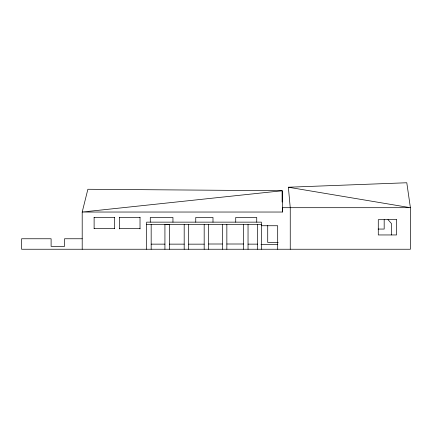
<?xml version="1.0" encoding="UTF-8"?>
<svg xmlns="http://www.w3.org/2000/svg" width="432" height="432" viewBox="0 0 432 432"><rect width="100%" height="100%" fill="white"/><g stroke="black" fill="none" stroke-linecap="round" stroke-linejoin="round"><path stroke-width="0.65" d="M282.15 202.057L282.215 190.744L87.88 189.265L82.199 212.036L82.199 249.242M290.25 249.242L290.25 207.695L288.371 187.229L406.787 182.758L410.4 207.695L410.4 249.242L21.6 249.242L21.6 238.761L51.106 238.761L51.106 246.397L64.53 246.397L64.53 238.761L82.199 238.761M282.404 212.036L82.199 212.036L282.215 190.744L282.404 212.036L282.404 207.695L410.4 207.695L288.371 187.229M94.117 217.463L114.556 217.463M119.659 217.463L140.022 217.463M146.675 224.537L261.371 224.537M261.371 225.736L277.69 225.736L277.69 249.242M94.117 228.431L114.556 228.431M119.659 228.431L140.022 228.431M378.135 229.063L384.178 229.063L384.178 219.618M278.203 242.433L267.721 242.433L267.721 225.585M208.672 244.004L222.356 244.004M226.849 244.004L243.545 244.004M151.168 244.139L164.927 244.139M169.42 244.139L184.189 244.139M188.681 244.156L204.179 244.156M248.038 244.139L257.672 244.139M260.971 244.528L277.798 244.528M387.968 219.591L391.462 223.587L391.462 234.9M261.371 249.242L261.371 222.145L146.675 222.145L146.675 249.242M257.672 224.537L257.672 249.242M256.732 222.145L256.732 217.463L235.726 217.463L235.726 222.145M248.038 224.537L248.038 249.242M243.545 224.537L243.545 249.242M226.849 224.537L226.849 249.242M222.356 224.537L222.356 249.242M212.992 222.145L212.992 217.463L195.755 217.463L195.755 222.145M208.672 224.537L208.672 249.242M204.179 224.537L204.179 249.242M188.681 224.537L188.681 249.242M184.189 224.537L184.189 249.242M172.951 222.145L172.951 217.463L150.282 217.463L150.282 222.145M169.42 249.242L169.42 224.467L164.927 224.467L164.927 249.242M151.168 224.537L151.168 249.242M140.022 217.22L140.022 228.928M119.659 217.22L119.659 228.928M114.556 217.28L114.556 228.604M94.117 217.28L94.117 228.604M396.549 219.683L378.281 219.683L378.281 234.954L396.549 234.954L396.549 219.683"/></g></svg>
